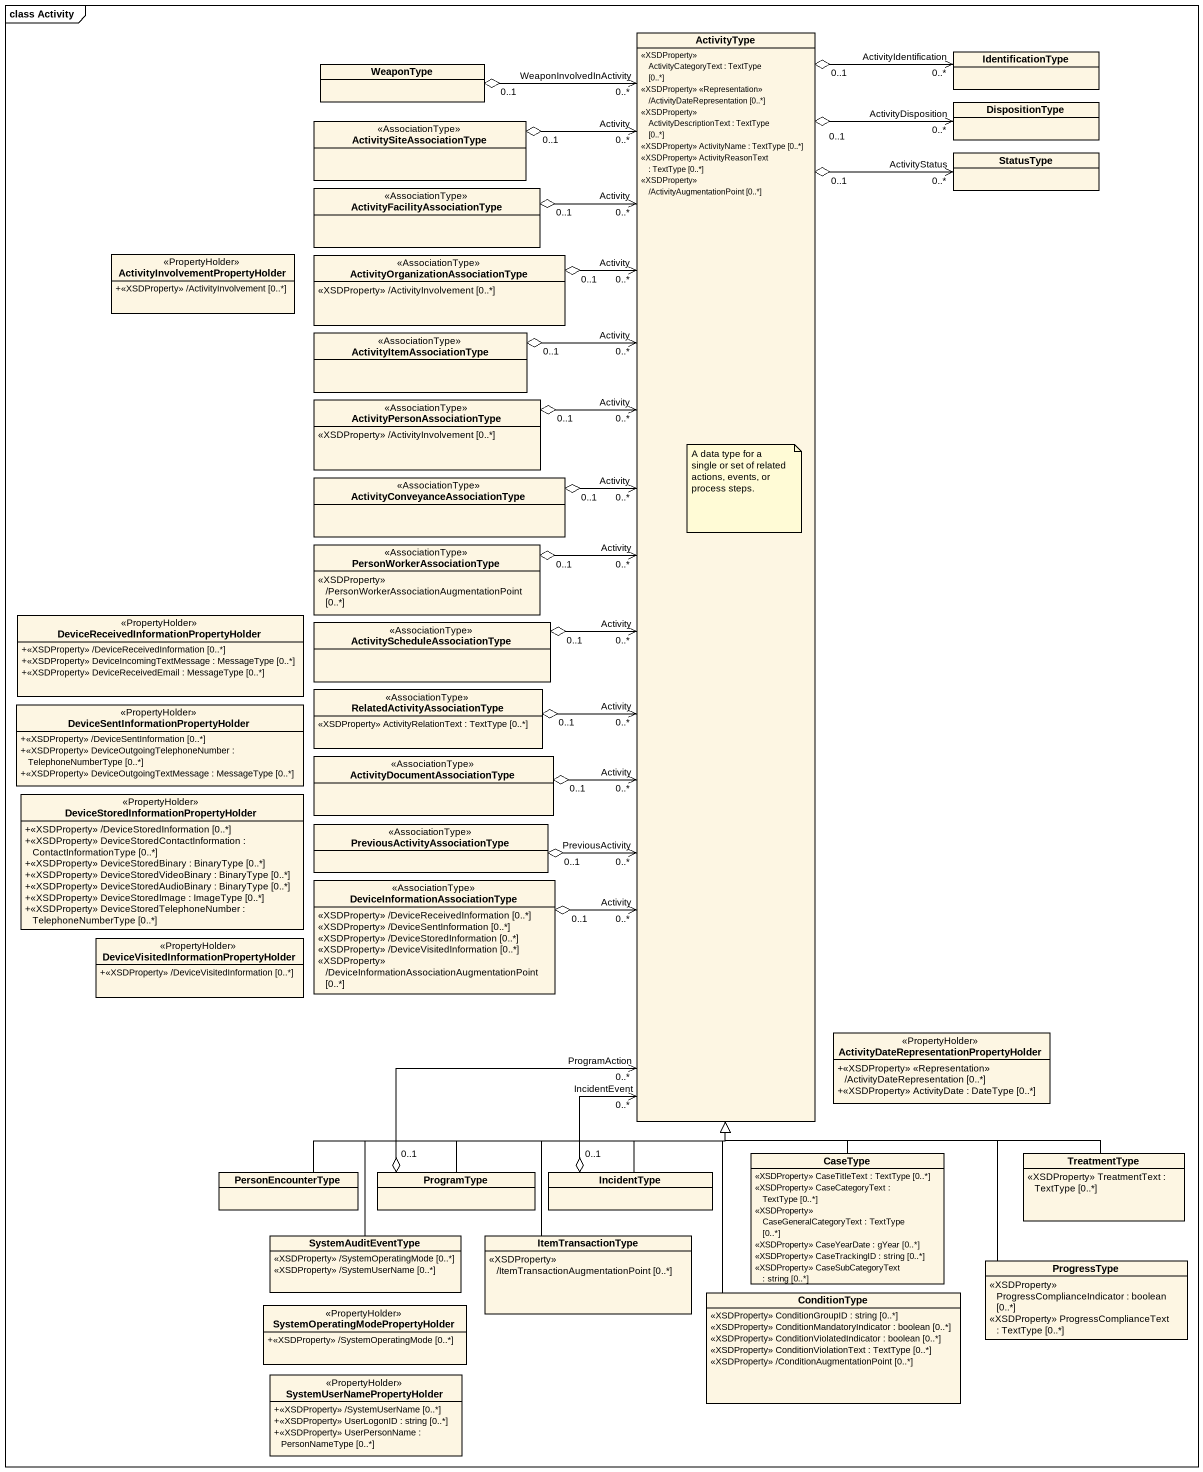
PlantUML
@startuml
mainframe class Activity
hide circle
hide empty members
skinparam classAttributeIconSize 0
class WeaponType
class ActivityType {
  <<XSDProperty>> ActivityCategoryText : TextType [0..*]
  <<XSDProperty>> <<Representation>> /ActivityDateRepresentation [0..*]
  <<XSDProperty>> ActivityDescriptionText : TextType [0..*]
  <<XSDProperty>> ActivityName : TextType [0..*]
  <<XSDProperty>> ActivityReasonText : TextType [0..*]
  <<XSDProperty>> /ActivityAugmentationPoint [0..*]
}
class IdentificationType
class DispositionType
class ActivitySiteAssociationType <<AssociationType>>
class "ActivityFacilityAssociationType" as ActivityFacilityAssociationT <<AssociationType>>
class StatusType
class "ActivityInvolvementPropertyHolder" as ActivityInvolvementPropertyH <<PropertyHolder>> {
  +<<XSDProperty>> /ActivityInvolvement [0..*]
}
class "ActivityOrganizationAssociationType" as ActivityOrganizationAssociat <<AssociationType>> {
  <<XSDProperty>> /ActivityInvolvement [0..*]
}
class ActivityItemAssociationType <<AssociationType>>
class "ActivityPersonAssociationType" as ActivityPersonAssociationTyp <<AssociationType>> {
  <<XSDProperty>> /ActivityInvolvement [0..*]
}
class "ActivityConveyanceAssociationType" as ActivityConveyanceAssociatio <<AssociationType>>
class PersonWorkerAssociationType <<AssociationType>> {
  <<XSDProperty>> /PersonWorkerAssociationAugmentationPoint [0..*]
}
class "DeviceReceivedInformationPropertyHolder" as DeviceReceivedInformationPro <<PropertyHolder>> {
  +<<XSDProperty>> /DeviceReceivedInformation [0..*]
  +<<XSDProperty>> DeviceIncomingTextMessage : MessageType [0..*]
  +<<XSDProperty>> DeviceReceivedEmail : MessageType [0..*]
}
class "ActivityScheduleAssociationType" as ActivityScheduleAssociationT <<AssociationType>>
class "DeviceSentInformationPropertyHolder" as DeviceSentInformationPropert <<PropertyHolder>> {
  +<<XSDProperty>> /DeviceSentInformation [0..*]
  +<<XSDProperty>> DeviceOutgoingTelephoneNumber : TelephoneNumberType [0..*]
  +<<XSDProperty>> DeviceOutgoingTextMessage : MessageType [0..*]
}
class "RelatedActivityAssociationType" as RelatedActivityAssociationTy <<AssociationType>> {
  <<XSDProperty>> ActivityRelationText : TextType [0..*]
}
class "ActivityDocumentAssociationType" as ActivityDocumentAssociationT <<AssociationType>>
class "DeviceStoredInformationPropertyHolder" as DeviceStoredInformationPrope <<PropertyHolder>> {
  +<<XSDProperty>> /DeviceStoredInformation [0..*]
  +<<XSDProperty>> DeviceStoredContactInformation : ContactInformationType [0..*]
  +<<XSDProperty>> DeviceStoredBinary : BinaryType [0..*]
  +<<XSDProperty>> DeviceStoredVideoBinary : BinaryType [0..*]
  +<<XSDProperty>> DeviceStoredAudioBinary : BinaryType [0..*]
  +<<XSDProperty>> DeviceStoredImage : ImageType [0..*]
  +<<XSDProperty>> DeviceStoredTelephoneNumber : TelephoneNumberType [0..*]
}
class "PreviousActivityAssociationType" as PreviousActivityAssociationT <<AssociationType>>
class "DeviceInformationAssociationType" as DeviceInformationAssociation <<AssociationType>> {
  <<XSDProperty>> /DeviceReceivedInformation [0..*]
  <<XSDProperty>> /DeviceSentInformation [0..*]
  <<XSDProperty>> /DeviceStoredInformation [0..*]
  <<XSDProperty>> /DeviceVisitedInformation [0..*]
  <<XSDProperty>> /DeviceInformationAssociationAugmentationPoint [0..*]
}
class "DeviceVisitedInformationPropertyHolder" as DeviceVisitedInformationProp <<PropertyHolder>> {
  +<<XSDProperty>> /DeviceVisitedInformation [0..*]
}
class "ActivityDateRepresentationPropertyHolder" as ActivityDateRepresentationPr <<PropertyHolder>> {
  +<<XSDProperty>> <<Representation>> /ActivityDateRepresentation [0..*]
  +<<XSDProperty>> ActivityDate : DateType [0..*]
}
class CaseType {
  <<XSDProperty>> CaseTitleText : TextType [0..*]
  <<XSDProperty>> CaseCategoryText : TextType [0..*]
  <<XSDProperty>> CaseGeneralCategoryText : TextType [0..*]
  <<XSDProperty>> CaseYearDate : gYear [0..*]
  <<XSDProperty>> CaseTrackingID : string [0..*]
  <<XSDProperty>> CaseSubCategoryText : string [0..*]
}
class TreatmentType {
  <<XSDProperty>> TreatmentText : TextType [0..*]
}
class PersonEncounterType
class ProgramType
class IncidentType
class SystemAuditEventType {
  <<XSDProperty>> /SystemOperatingMode [0..*]
  <<XSDProperty>> /SystemUserName [0..*]
}
class ItemTransactionType {
  <<XSDProperty>> /ItemTransactionAugmentationPoint [0..*]
}
class ProgressType {
  <<XSDProperty>> ProgressComplianceIndicator : boolean [0..*]
  <<XSDProperty>> ProgressComplianceText : TextType [0..*]
}
class "SystemOperatingModePropertyHolder" as SystemOperatingModePropertyH <<PropertyHolder>> {
  +<<XSDProperty>> /SystemOperatingMode [0..*]
}
class ConditionType {
  <<XSDProperty>> ConditionGroupID : string [0..*]
  <<XSDProperty>> ConditionMandatoryIndicator : boolean [0..*]
  <<XSDProperty>> ConditionViolatedIndicator : boolean [0..*]
  <<XSDProperty>> ConditionViolationText : TextType [0..*]
  <<XSDProperty>> /ConditionAugmentationPoint [0..*]
}
class SystemUserNamePropertyHolder <<PropertyHolder>> {
  +<<XSDProperty>> /SystemUserName [0..*]
  +<<XSDProperty>> UserLogonID : string [0..*]
  +<<XSDProperty>> UserPersonName : PersonNameType [0..*]
}
WeaponType "0..1" o--> "WeaponInvolvedInActivity\n0..*" ActivityType
ActivityType "0..1" o-up-> "ActivityIdentification\n0..*" IdentificationType
ActivityType "0..1" o-up-> "ActivityDisposition\n0..*" DispositionType
ActivityType "0..1" o-up-> "ActivityStatus\n0..*" StatusType
ActivitySiteAssociationType "0..1" o--> "Activity\n0..*" ActivityType
ActivityFacilityAssociationT "0..1" o--> "Activity\n0..*" ActivityType
ActivityOrganizationAssociat "0..1" o--> "Activity\n0..*" ActivityType
ActivityItemAssociationType "0..1" o--> "Activity\n0..*" ActivityType
ActivityPersonAssociationTyp "0..1" o-right-> "Activity\n0..*" ActivityType
ActivityConveyanceAssociatio "0..1" o-right-> "Activity\n0..*" ActivityType
PersonWorkerAssociationType "0..1" o-right-> "Activity\n0..*" ActivityType
ActivityScheduleAssociationT "0..1" o-right-> "Activity\n0..*" ActivityType
RelatedActivityAssociationTy "0..1" o-right-> "Activity\n0..*" ActivityType
ActivityDocumentAssociationT "0..1" o-up-> "Activity\n0..*" ActivityType
PreviousActivityAssociationT "0..1" o-up-> "PreviousActivity\n0..*" ActivityType
DeviceInformationAssociation "0..1" o-up-> "Activity\n0..*" ActivityType
CaseType -up-|> ActivityType
TreatmentType -up-|> ActivityType
PersonEncounterType -up-|> ActivityType
ProgramType "0..1" o-up-> "ProgramAction\n0..*" ActivityType
ProgramType -up-|> ActivityType
IncidentType -up-|> ActivityType
IncidentType "0..1" o-up-> "IncidentEvent\n0..*" ActivityType
SystemAuditEventType -up-|> ActivityType
ItemTransactionType -up-|> ActivityType
ProgressType -up-|> ActivityType
ConditionType -up-|> ActivityType
note top of ActivityType : A data type for a single or set of related actions, events, or process steps.
@enduml
